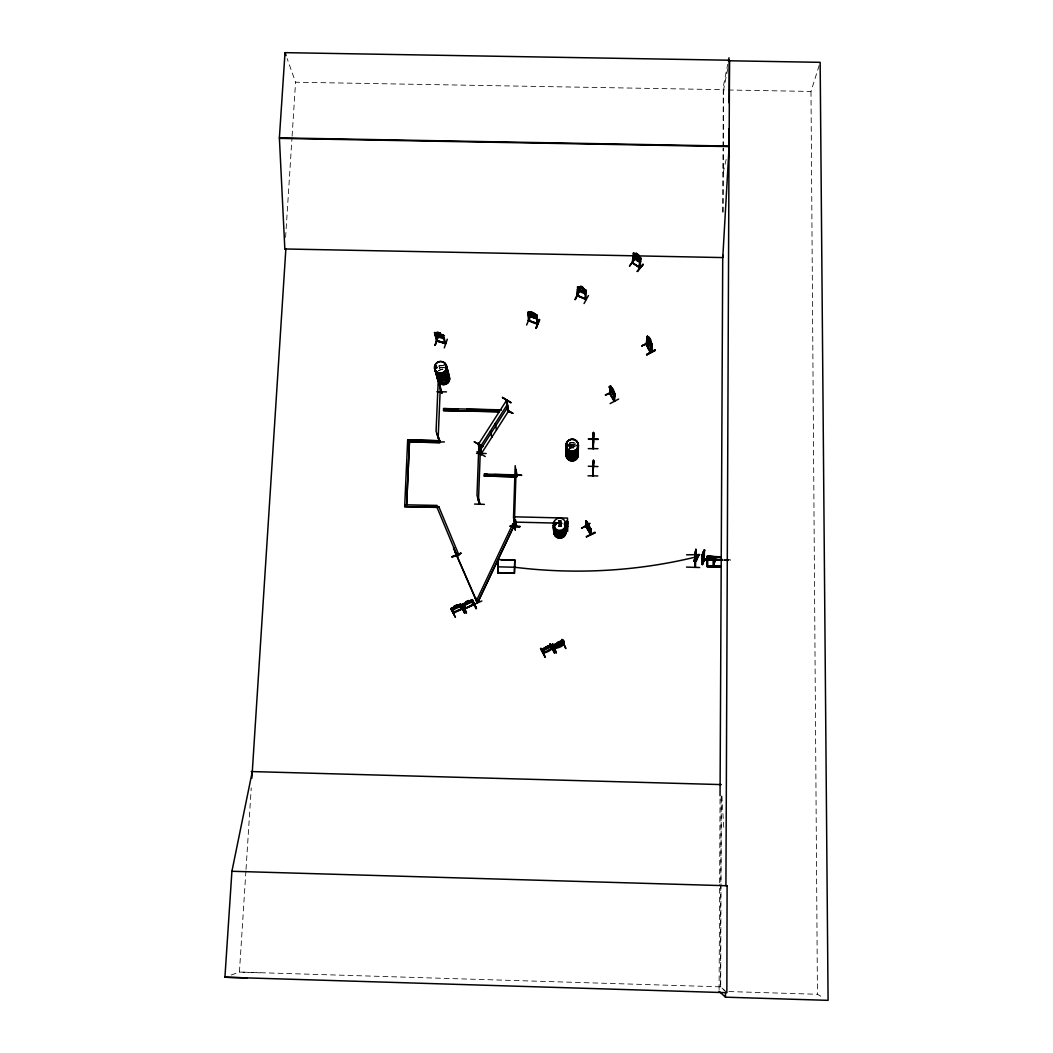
<?xml version="1.0" encoding="UTF-8"?>
<svg xmlns="http://www.w3.org/2000/svg" width="1053" height="1053" viewBox="0 0 1053 1053"><rect width="100%" height="100%" fill="white"/><g stroke="black" fill="none" stroke-linecap="round" stroke-linejoin="round"><path stroke-width="0.75" stroke-dasharray="5 3.75" d="M721.239 796.094L720.686 986.845L724.951 990.636M722.911 211.929L723.082 148.368M723.095 146.736L723.266 86.794L727.741 64.233M730.229 560.499L730.387 559.722L723.898 559.564M723.74 560.341L730.242 560.459L730.387 559.669M719.094 989.609L719.607 884.441M719.62 882.796L720.055 795.699M722.95 212.311L723.319 148.262M723.279 146.854L723.608 89.689L295.564 82.213L287.127 58.56M726.86 992.689L720.291 986.832L721.213 796.094M442.418 367.339L444.024 367.523M572.319 444.182L575.425 445.011A6.094 5.91 -0.5 0 0 569.252 444.985A6.081 5.897 -0.5 0 1 575.333 445.274A6.134 5.949 -0.5 0 0 569.239 445.011A6.107 5.923 -0.5 0 1 575.346 445.261M285.587 237.412L291.997 137.759M292.102 136.127L295.564 82.213M245.915 871.002L239.426 972.064L226.764 976.579M246.02 869.37L251.246 787.881M727.781 68.814L723.556 89.913L810.994 91.44L819.668 63.864M723.148 172.876L726.623 157.331M438.522 370.774L442.918 369.129A6.107 5.857 -12.7 0 0 438.535 370.774M569.173 443.181L572.332 442.444L575.438 443.326A6.134 5.949 -0.5 0 0 569.239 443.181M569.186 444.866L573.938 444.366M569.186 446.433L572.319 445.695L575.412 446.577A6.081 5.91 -0.4 0 0 569.252 446.433M438.785 366.036L443.497 365.549A6.16 5.897 -12.6 0 0 438.825 366.154A6.068 5.805 -12.6 0 1 443.418 365.523M439.298 367.931L443.997 367.444M558.287 522.222L561.539 522.301M558.327 523.512L561.578 523.578A6.147 6.028 -1.7 0 0 558.366 523.538A6.239 6.121 -1.7 0 1 561.565 523.683M558.393 524.934L561.618 525.013A6.121 6.002 -1.7 0 0 558.419 524.96A6.213 6.094 -1.7 0 1 561.618 525.105M558.432 526.224L561.657 526.303M442.431 367.286L439.325 368.01A6.015 5.765 -12.6 0 1 443.932 367.523A6.028 5.778 -12.6 0 0 439.377 368.102M570.713 444.327L572.319 444.155M572.319 447.446L569.199 448.183A6.16 5.976 -0.4 0 1 573.898 447.709L569.252 448.209A6.055 5.884 -0.4 0 1 573.872 447.696M557.708 523.13L562.644 523.249M723.753 559.801L730.242 559.999M723.898 560.025L730.387 560.209M720.291 986.832L239.426 972.064L260.183 972.84M728.913 991.557L817.444 994.282L824.091 998.073M573.898 445.972L575.399 446.59M721.924 796.002L723.898 830.264M810.994 91.44L817.444 994.282M558.261 521.117A6.186 6.068 -1.7 0 1 561.473 521.196M558.314 522.341A6.16 6.042 -1.7 0 1 561.499 522.42A6.186 6.068 -1.7 0 0 558.314 522.301A6.186 6.068 -1.7 0 1 561.512 522.446M558.327 522.472A6.147 6.042 -1.7 0 1 561.499 522.551M558.419 525.21A6.121 6.002 -1.7 0 1 561.591 525.276M561.618 526.461A6.094 5.976 -1.6 0 0 558.472 526.395A6.121 6.002 -1.6 0 1 561.631 526.395M558.366 523.775A6.147 6.028 -1.7 0 1 561.552 523.854M558.34 523.525A6.239 6.121 -1.7 0 1 561.565 523.604M438.574 370.722A6.015 5.765 -12.7 0 1 442.879 369.129M569.239 443.471A6.134 5.949 -0.5 0 1 575.372 443.616M570.713 442.721A6.226 6.042 -0.5 0 1 575.425 443.431M569.265 448.46A6.055 5.884 -0.4 0 1 573.872 447.986M569.225 448.288A6.147 5.976 -0.4 0 1 573.898 447.788M569.212 446.551A6.173 6.002 -0.4 0 1 575.386 446.683M569.265 446.722A6.081 5.91 -0.4 0 1 575.333 446.867M559.867 520.669L558.235 520.84A6.292 6.173 -1.7 0 1 561.486 520.945L559.867 520.708"/><path stroke-width="1.5" d="M434.731 442.181L444.379 441.905M592.944 469.243L592.944 468.269M593.379 435.389L593.379 434.099M729.202 102.878L729.374 60.784L820.155 62.324L828.079 1000.35L725.464 997.178L725.478 992.268M725.925 885.691L729.097 128.782M637.368 255.879L722.779 257.577L729.137 146.077L729.492 60.218L285.021 52.65L279.387 137.851L284.837 248.969L634.077 255.813M727.096 885.718L726.86 992.689L224.921 977.223L231.91 871.279L252.299 771.573M474.613 504.071L484.367 504.374M715.079 558.682L713.987 561.433L715.119 558.722L715.619 559.235L713.987 562.513L715.579 560.288M715.619 559.788L714.539 562.526M702.799 559.538L715.803 559.801M707.55 556.129L707.484 566.369L707.366 556.089L720.318 557.287L707.168 556.958L720.463 556.998L707.313 556.181L707.103 566.659L720.265 566.935L720.41 566.211L707.247 565.882M720.265 566.935L720.41 566.159M720.055 795.699L722.74 255.05M575.346 299.671L579.387 291.51M698.521 554.892L698.521 555.721L696.494 555.734L696.507 554.786L698.6 554.826M699.653 567.514L686.53 567.093M702.14 554.865C707.892 540.873 701.706 560.551 702.812 554.444L702.088 554.826L702.562 564.579L702.193 563.105M702.259 554.431L702.114 564.526L704.641 558.932L702.614 563.408M702.746 559.775L702.759 558.959L703.641 559.472M704.049 550.443C702.469 552.035 702.601 565.882 703.983 559.959M704.22 553.496L704.378 552.772L703.496 559.419L704.167 552.483L703.786 555.484M704.207 559.893L704.22 558.932M703.286 561.618C705.207 559.604 703.825 548.837 704.128 551.219L704.654 551.14M704.233 551.14L704.246 550.179M704.641 558.932L702.522 564.526L702.812 554.444M593.313 460.082L592.957 467.19M598.104 439.417L588.43 439.259M686.609 554.813L699.745 554.589M696.27 560.973L694.348 560.933L694.361 560.117L696.283 560.17L696.217 561.341L694.164 561.288L694.296 560.051L696.349 560.104L696.336 561.052L694.282 560.999M694.875 566.764L694.835 566.856C697.415 517.313 693.769 592.642 695.862 549.495M694.993 561.736L695.085 551.917L696.072 549.495M695.52 554.905L695.375 566.869L695.506 556.405M694.164 561.288L696.638 554.47L694.177 560.341L696.23 560.393M510.218 526.263L519.985 526.855L510.205 526.039M578.163 296.117L578.347 295.445L577.439 295.893C576.109 294.142 579.005 285.06 577.597 286.732M593.497 437.587L593.405 433.125L593.287 443.932M593.458 438.39L592.865 448.288M577.307 295.735L577.636 286.64M578.031 296.156L577.636 286.929M578.255 296.156L578.373 290.128M588.443 438.759L598.117 438.917M588.285 448.644L597.972 448.696M592.905 448.525L593.365 447.709M593.05 439.351L593.036 440.18L593.55 439.298M593.168 461.754L593.01 465.334M593.497 439.127L593.379 448.631M593.392 448.525L593.418 447.643M592.865 448.525L593.313 441.418M593.774 433.81L593.444 432.954L593.326 440.417M583.204 287.68L584.52 291.826L583.072 292.036L579.005 289.364L579.032 287.377L580.466 287.653L580.427 286.416L583.309 287.693C583.678 290.483 582.836 285.179 580.387 286.508L580.414 287.482M593.313 440.141L593.339 438.311M566.659 521.301L567.541 521.656L566.659 521.301C564.369 528.803 569.278 526.79 566.751 526.25M567.62 531.462L567.87 521.84M588.258 466.242L597.959 466.571M597.775 475.93L588.048 475.838M592.642 475.719L592.773 474.745M593.129 463.333L592.734 475.917L593.629 460.49L593.076 475.917L593.076 469.875M593.115 475.798L593.326 466.492M593.326 467.098L593.629 460.49M593.3 435.6L593.313 437.627M516.444 525.408L515.509 520.064L514.075 520.077L515.325 526.105M514.404 520.959L514.43 520.077C516.773 527.474 515.286 526.934 514.075 520.077M514.614 520.05L515.509 520.064M516.036 470.296L515.707 469.414L516.852 476.009M514.97 522.196L515.272 530.199L515.43 522.104M516.418 475.903L516.536 475.14L516.51 476.18M516.246 524.973L516.47 525.592L515.47 525.052M516.944 475.39L516.878 476.219L516.51 475.456M521.59 475.351L511.876 475.008L521.577 475.179M585.376 290.378L586.166 290.733L585.376 290.378L585.073 299.302L585.889 299.565M584.941 299.197L586.034 299.276L585.047 298.907M585.929 299.197L586.139 290.417L583.178 288.759M593.023 467.848L593.076 466.031M514.417 573.319L514.785 559.999L498.148 559.604L497.7 572.648L514.417 573.319L514.785 559.999M477.93 497.766L479.734 504.058M480.129 447.433L481.168 454.633L478.523 443.932L479.023 442.826L481.55 454.62L481.142 453.79M479.326 502.992L479.339 504.242L476.996 495.213L478.918 443.537L481.497 454.291M479.655 503.097L479.681 503.861M479.628 504.058L479.378 503.281M481.168 454.541L481.155 453.619L481.55 454.317M593.339 436.35L593.537 434.455M514.456 521.406L516.049 471.77M516.668 476.904L484.301 475.969L516.668 476.904L516.694 474.877M581.598 528.29L589.983 523.341L581.611 528.224M497.766 572.911L498.148 559.604M439.825 440.917L437.39 434.376L439.785 441.733L439.443 440.812M437.693 435.231L437.719 434.376M439.838 384.898L441.799 392.98L441.839 392.058M439.364 440.483L439.706 441.404M441.865 392.795L441.325 391.887M439.693 440.588L439.72 441.339M441.51 392.045L441.799 392.98M441.812 392.887L441.852 391.795M436.89 391.729L446.459 391.887M484.341 476.14L484.367 474.126L515.075 474.837M593.142 463.939L593.3 462.201M478.47 500.82L480.352 449.907M438.166 437.772L440.299 387.728M409.288 441.931L439.799 442.615L439.364 440.588M499.385 411.828L443.55 410.591L443.563 408.564L501.057 409.841M590.812 534.384L585.837 526.171M586.073 522.538L586.152 520.827M586.495 521.84L586.363 520.906L586.205 527.079L586.126 525.908M404.668 506.664L438.811 506.704L437.061 507.428L404.668 506.664L407.682 439.864L439.746 440.694M595.195 532.686L586.337 536.819L595.182 532.66M586.376 536.78L594.932 532.107M477.075 601.908L475.535 597.88L477.075 602.842M593.51 433.204L593.392 432.428L593.076 439.219M593.089 440.272L593.51 432.428M593.787 432.954L592.865 447.867L593.655 441.418M456.41 555.3L456.686 556.208M589.259 526.118L586.85 522.275L589.812 528.896L589.246 525.408M486.183 453.501L476.509 453.33M592.918 467.506L593.602 461.359M593.129 474.995L593.089 469.006M551.219 648.595L550.864 645.568C557.84 648.398 541.518 655.045 544.032 652.031M590.733 534.345L590.615 528.514L589.97 533.884L590.746 534.161M590.457 533.437L590.615 528.514M590.299 534.463L590.759 529.067L586.613 521.393M590.615 530.896L590.154 527.974M251.878 778.101L285.863 248.877L284.85 248.85M462.425 608.924L461.306 608.937M472.915 604.764C477.601 603.145 461.201 610.622 465.939 608.015M703.983 560.064L704.194 558.722M605.567 395.244L612.609 391.742M611.872 388.294L611.082 387.228L611.635 390.953L613.873 394.138L613.517 389.952L610.358 385.714L610.029 393.783M614.123 400.232L614.518 401.298L609.977 393.217L610.227 390.347M610.213 388.188L610.411 385.819M614.083 401.311L614.939 393.888L610.582 386.056L610.003 394.046L614.531 400.838M609.95 392.874L610.148 394.191L610.635 391.097M610.135 403.575L618.611 399.048M611.846 388.583L613.122 392.782L613.267 391.124M612.162 388.294L613.109 389.636M508.573 411.223L508.165 412.171M481.313 454.198L479.352 443.234M613.715 400.759L614.715 393.427L614.518 401.298M613.754 400.627L614.715 393.427M614.57 396.191L614.794 393.861L613.386 390.781M634.669 258.683L629.589 266.054M505.966 401.127L506.519 399.969L508.52 411.618L506.809 400.14L505.966 401.127L506.809 400.14M632.208 262.776L633.169 262.592M639.737 267.62L632.248 262.855L633.432 253.181M632.353 262.881L632.524 262.21M633.932 254.234C633.366 251.483 633.788 262.276 632.985 263.329M479.641 448.499C476.733 445.05 480.55 441.352 478.549 443.984M703.325 555.26L704.036 552.062L704.115 553.496L704.496 552.772M635.064 258.972L629.497 266.159M636.17 253.418L635.959 254.444M635.986 254.629L634.656 254.128L634.433 256.221L638 259.604L639.382 259.591L639.619 257.498L638.381 256.248L638.658 255.063L636.078 253.312L638.658 255.063M643.186 264.474L637.262 271.477L643.186 264.5M639.066 267.383C638.131 265.646 641.896 257.182 640.185 258.485M639.474 267.172L640.027 267.62M639.737 267.896L641.053 258.34L638.447 256.169M642.83 264.224L637.262 271.477M646.581 343.976C645.384 344.384 647.95 346.542 650.662 352.347M649.017 338.408C645.068 331.116 647.845 346.727 650.899 346.634L651.57 346.608M646.068 344.489L647.384 335.946M646.489 345.16L647.569 336.341L646.542 344.252M646.608 354.44L655.032 349.951L646.858 354.861M647.832 339.263L650.793 344.449L650.662 340.001L649.122 337.302L648.924 338.447L648.108 337.434M649.306 338.079L650.227 339.698M651.412 343.778C652.386 342.975 650.557 351.978 650.122 351.491M651.715 343.62L650.557 351.347M650.451 340.922L651.991 344.002C654.045 368.695 640.119 328.839 650.951 352.202M577.492 444.906L576.86 445.669M577.728 445.05L577.676 445.735A6.226 6.042 -0.5 0 1 572.845 454.606A6.226 6.042 -0.5 0 1 566.211 446.893M577.794 450.447L577.518 450.881A6.068 5.897 -0.4 0 1 575.952 458.226A6.068 5.897 -0.4 0 1 568.159 458.055A6.147 5.976 -0.4 0 1 566.909 450.421L566.922 450.118M566.711 445.643L566.935 444.537M555.708 524.578C553.365 526.671 554.115 521.288 555.879 523.907M554.497 524.539C553.457 523.157 555.523 526.013 555.589 523.92M567.08 444.642L567.027 445.472M554.273 527.961L554.444 528.869M567.962 445.537L567.198 445.669L568.133 444.8M555.602 524.828L555.839 524.131M568.37 445.682L568.33 444.748M445.248 367.826L445.972 367.523M445.998 367.484L445.287 367.773M435.56 368.142L435.481 367.365M435.402 367.089L436.192 367.918L436.245 366.668M728.373 61.008L729.018 57.797M563.71 644.199L562.671 644.318M550.837 646.884C548.968 646.213 543.137 652.926 542.558 649.069C545.27 647.108 555.471 641.738 551.074 648.78M562.631 641.027L562.868 644.778L562.631 641.027L563.447 640.645C568.659 648.845 540.821 651.004 563.434 643.844M552.088 648.437C549.482 647.727 541.4 657.309 543.559 648.99L542.743 649.372L543.361 652.821M543.559 648.99L544.138 652.426M462.201 608.858L461.451 608.884M461.28 609.016L459.621 605.067L460.451 604.685M464.86 608.305L466.005 608.16L464.083 603.961L463.254 604.343L465.229 608.621M472.771 604.461L465.939 608.068M476.956 451.737L485.236 456.528M464.886 612.912L460.793 604.053L464.899 612.912L460.266 604.211L462.28 609.042L453.58 613.083L454.317 612.556L452.342 608.45L451.513 608.845M436.85 340.435L437.627 340.988M443.458 335.315L434.507 332.669L435.455 332.537M442.905 335.262L443.734 335.499L442.905 335.262L444.827 343.502M443.405 338.632L444.234 337.868L443.405 338.632L436.403 336.447M444.603 343.199L444.748 343.423M436.705 340.882L445.748 343.344L436.547 340.79M447.314 339.198L444.287 347.885M435.468 333.393L434.744 332.84L437.548 341.356M435.192 335.302L436.442 336.539L435.323 335.223M435.1 345.173L438.087 336.341M435.179 345.226L438.153 336.512L435.139 345.068M440.207 333.103L437.206 332.116L437.535 333.261L436.113 333.143L436.587 334.986L438.298 336.21L442.405 336.71L440.233 333.011M508.691 410.92L512.824 413.289L508.257 411.012L507.704 412.065L508.244 411.341M508.481 411.368L508.086 411.973M528.027 312.175L533.91 312.767L534.121 317.953M529.738 320.836L528.803 321.152L528.119 312.228L528.948 312.136M529.238 316.229L536.214 318.546L529.238 316.229L528.343 314.939L529.277 316.308M535.872 314.465C539.689 316.545 530.738 312.03 535.358 314.729L535.49 316.637L531.278 316.032L529.725 314.715L529.58 312.82L531.054 312.965M536.991 315.15L537.399 323.995L536.174 315.558L537.109 315.531L537.583 323.732M537.109 315.531L536.174 315.558M536.701 323.087C539.149 326.456 515.509 314.36 537.504 323.982M536.056 328.154L539.254 319.414L536.043 327.996M539.755 319.73L536.174 328.181L539.347 319.585M526.632 324.969L530.199 316.505M528.211 312.544L528.659 321.06M506.032 400.93L506.809 400.522M479.326 443.142L478.839 444.155M650.951 351.834L646.489 344.278M609.687 393.361L614.215 401.456M695.77 555.207L696.573 555.221M696.151 560.459L698.731 554.523L698.587 555.787L696.573 555.668M696.151 561.262L698.718 555.484L696.625 555.431M704.154 550.337L703.207 553.562L703.391 561.618M704.154 550.456L703.351 551.93M702.14 555.813L704.668 550.179M702.799 558.998L722.266 560.012M554.365 523.973L554.352 523.723A6.292 6.173 -1.7 0 1 555.379 522.393M553.773 525.302A6.2 6.081 -1.7 0 0 560.367 533.068A6.292 6.173 -1.7 0 0 565.237 523.907L564.54 524.828M566.29 446.722A6.147 5.963 -0.5 0 0 572.832 454.33A6.147 5.963 -0.5 0 0 577.57 445.537L577.86 445.287M567.238 445.682L566.975 444.774M568.054 445.498L567.896 444.563M512.693 524.091L476.298 601.052L478.036 601.855L514.443 525.026L512.693 524.091L514.443 525.026M514.417 524.868L478.036 601.855M707.103 566.659L720.265 566.475M436.903 367.576L436.034 368.274L435.179 367.313M446.182 367.839L445.274 367.313M714.013 557.129L714.105 566.001M715.632 558.695L714.539 561.986M715.75 560.393L702.575 559.985M586.139 290.417L585.139 289.588M585.007 293.958L585.968 293.208M586.021 293.353L584.941 293.892M588.443 295.524L584.06 303.54M577.465 289.536L578.4 290.97L585.06 293.866M574.912 299.46L578.953 291.286M477.391 602.698L453.514 547.784L456.857 556.353M720.318 556.747L707.182 556.458M456.449 555.51L457.068 555.958M457.16 556.076C455.686 554.286 460.898 556.155 457.12 555.813M502.571 397.455L510.863 402.694M507.743 412.144L507.27 404.457L507.994 412.065M480.958 453.672L481.432 452.987M508.151 411.407L512.824 413.289M478.733 443.787L506.651 400.166M479.72 447.736L507.362 404.51M480.181 450.157L507.651 407.182M481.116 453.988L508.336 411.394M482.853 446.498L474.153 441.76L482.787 446.459M479.984 450.039L480.747 449.486L480.273 450.21M507.283 407.959L506.322 400.943M586.639 521.446L586.008 520.774L586.126 526.776M641.053 258.34L633.287 253.181L634.248 253.325M640.645 261.407L639.579 261.842M639.092 267.159L639.197 267.528M632.971 256.195L633.774 257.774C647.042 265.738 634.604 261.249 633.037 256.116M460.016 606.554L460.806 605.62L451.961 609.726M464.886 605.37L463.557 605.304L471.757 602.066L472.349 599.644L476.456 608.489L471.862 599.762L472.428 601.289M464.781 605.317L472.534 601.25M436.705 368.024L436.916 367.142M516.339 525.408L515.378 525.434L514.075 516.812L567.514 518.089L567.501 526.921M550.706 646.818L551.561 644.857M562.407 642.304L563.394 640.408L554.391 644.633L554.878 648.53M536.714 323.389L537.714 323.719M551.193 648.806L552.114 648.714M454.001 612.122L453.33 612.649L462.28 608.555M555.26 524.697L554.773 523.473M536.095 318.585L537.162 317.874M585.942 299.236L577.307 295.419L585.086 298.631M435.429 366.707L436.35 366.497M451.21 608.502L452.211 607.831L451.276 608.595M464.057 603.422L463.03 604.093L471.968 599.828L475.956 608.713M436.837 340.659L434.639 332.603M445.656 343.699L436.626 341.067L434.534 332.564M550.64 645.252L542.558 649.069L543.243 652.965M555.602 645.621L554.431 645.634L555.444 643.988M536.793 323.126L537.701 323.429M545.651 647.49L544.256 649.082L548.587 647.398L549.969 645.607L548.455 646.173M450.842 608.673L455.422 617.321L450.842 608.687M462.754 604.093L466.479 613.122L462.82 604.053M586.482 523.96L590.049 530.567M589.298 525.473L587.679 522.828M591.049 529.29L590.312 528.672M540.571 648.543L545.283 657.296L540.558 648.556M541.031 648.266L545.217 657.309M651.991 344.002L647.569 336.341M646.674 354.532L655.045 349.965M646.845 354.835L655.256 350.531M610.464 389.873C621.02 409.393 604.211 376.579 610.503 389.913M605.304 394.941L612.622 391.598M615.136 394.177L614.425 393.585M647.687 337.236L646.858 344.555M650.662 340.001L649.03 337.342M649.003 342.765L641.764 345.924L648.78 342.33M649.03 342.607L641.764 345.911M550.114 644.067L554.773 652.834L550.179 644.041M560.235 641.632L561.749 641.066L560.301 642.883L555.997 644.554L557.458 642.62L560.341 641.567M542.887 649.688L543.717 649.306M551.838 645.489L551.009 645.884L551.219 649.096M555.339 644.449C553.812 643.988 557.642 648.135 554.865 648.411M562.776 641.343L563.447 640.645M555.536 645.66L562.486 642.291L563.289 640.461M554.773 648.135L563.618 643.817M561.618 639.579L565.856 648.595L562.105 639.421M453.922 606.436C462.32 603.856 451.053 605.396 454.751 607.963L457.542 606.66L456.923 605.041M452.25 607.923L460.214 604.317L460.74 605.765M465.702 601.934L468.743 600.631L465.702 601.934L464.978 604.172L470.744 601.5L470.375 600.565L468.809 601.105M451.658 609.147L452.342 608.45M460.595 605.001L459.621 605.067M473.008 604.725L471.362 600.579L472.178 600.197L473.968 604.501L465.005 608.621L463.083 603.961M463.399 604.659L464.083 603.961M472.323 600.513L471.362 600.579M453.106 609.779L460.148 606.633M454.106 612.096L461.24 608.924M472.981 604.422L473.626 604.185M475.89 598.696L475.206 598.025M472.797 604.988L481.84 600.973M454.975 550.601L457.173 556.208M461.082 553.325L451.882 556.8L461.017 553.167L458.187 554.602M452.053 557.195L456.739 555.234M554.734 652.847L550.535 643.87M464.386 613.057L460.358 604.238M476.404 608.489L472.336 599.644M554.773 523.42L554.418 523.828A6.2 6.081 -1.7 0 1 555.444 522.604M564.948 524.894L564.382 524.591M567.975 445.932L567.08 445.906M224.921 977.223L246.994 977.895M457.055 605.593L458.621 605.067L459.042 605.975L453.264 608.66L452.829 607.752L454.146 606.923M563.526 643.804L563.605 640.961M555.444 647.713L555.484 644.765M453.382 612.899L451.289 608.384M562.434 640.711L563.342 640.316M550.601 645.292L551.614 644.949M470.954 600.223L472.007 599.92M459.24 604.685L460.266 604.409M566.685 526.224L567.501 526.434M554.536 645.581L555.563 645.515M650.78 346.595L651.517 346.503M451.908 609.884L453.224 609.832M593.405 441.812L593.102 439.43L592.931 448.367M279.387 137.851L729.137 146.077M279.598 138.377L729.018 146.591M510.218 526.21L519.998 526.316M458.397 409.104L443.563 408.564M466.611 409.288L501.096 410.065M499.346 411.618L443.55 410.591M435.06 440.694L407.682 439.864M593.036 468.151L593.102 469.533M487.644 474.376L484.367 474.126M494.107 474.534L515.101 475.021M514.97 522.104L554.418 523.051M564.29 523.288L567.58 523.367M702.799 555.523L702.627 555.918M702.759 559.09L722.279 559.472M702.667 559.288L722.134 559.801M702.667 559.827L722.121 560.262M501.241 559.933L514.825 560.262M707.234 566.343L720.41 566.698M497.885 566.83L514.535 567.238A454.817 401.601 8.6 0 0 695.151 557.155M497.7 572.648L514.364 573.069M251.206 771.546L721.266 784.59M231.91 871.279L727.294 885.757M445.511 343.462L443.589 335.236L442.405 334.591M613.991 396.139L614.715 396.244M528.869 320.415L529.646 320.717M576.912 445.616L577.57 445.814A6.147 5.963 -0.5 0 1 573.622 454.488A6.147 5.963 -0.5 0 1 566.04 448.552M554.734 524.71L555.128 523.433M590.325 533.397L590.746 534.055M577.649 295.169L578.242 295.445M437.653 340.724L445.603 343.081M528.909 312.228L535.872 314.531M531.081 313.307L533.871 314.242M531.212 315.216L534.003 316.137M528.093 312.846L528.922 313.123L529.567 321.376L529.027 312.82M537.583 323.35L528.632 320.704M580.506 287.561L578.413 286.706L585.047 289.693M585.797 299.526L577.465 295.854M590.009 530.475L590.72 530.844M634.143 253.339L636.038 254.55M632.353 262.592L639.763 267.58M632.3 262.789L639.842 267.91M719.081 991.255L725.464 997.178M647.371 340.395L650.872 346.542M585.797 526.197L590.43 534.503M404.76 504.808L437.074 505.414L437.061 507.428L457.213 555.918M703.799 555.55L703.549 559.38L703.312 558.274M550.048 644.041L554.339 653.018M455.37 552.601L476.167 600.421M465.808 601.908L466.466 603.487L469.243 602.184L468.703 600.539M438.746 506.546L459.029 555.326M407.682 441.891L439.799 442.615M475.535 597.88L477.035 601.895M285.021 52.65L286.074 55.612M437.39 434.376L439.338 440.917M439.404 441.76L436.074 431.217L438.245 380.423L441.378 392.782M435.981 334.67L437.627 341.317M478.273 497.779L479.76 503.4M490.54 430.809L491.777 437.311M514.878 526.171L513.509 517.721L515.18 465.716L516.549 476.311M495.292 423.372L496.463 429.979M516.049 469.427L516.957 475.469M545.599 647.082L545.757 648.385L548.547 647.068L548.495 646.266M546.099 646.911L547.915 646.068M551.469 644.91L551.561 646.002M554.444 644.489L554.483 645.739M530.909 311.78L531.357 317.032M557.406 642.527L557.498 643.857L560.288 642.554L560.314 641.145M557.919 642.356L559.722 641.514M593.221 440.707L593.234 441.628M565.171 525.434A6.16 6.055 -1.7 0 1 562.71 533.647A6.186 6.068 -1.7 0 1 554.312 531.12A6.186 6.068 -1.7 0 1 556.8 522.933A6.186 6.068 -1.7 0 0 554.312 531.12A6.186 6.068 -1.7 0 0 562.723 533.595A6.186 6.068 -1.7 0 0 565.198 525.355A6.186 6.068 -1.7 0 1 562.71 533.529A6.16 6.055 -1.7 0 1 554.339 531.239A6.16 6.055 -1.7 0 1 556.813 523.025M556.8 522.88A6.186 6.068 -1.7 0 0 554.326 531.107A6.186 6.068 -1.7 0 0 562.71 533.529A6.186 6.068 -1.7 0 0 565.198 525.302M565.158 524.104A6.2 6.081 -1.7 0 1 560.367 533.068A6.292 6.173 -1.7 0 1 553.681 525.118M565.132 522.406A6.239 6.121 -1.7 0 1 561.117 531.291A6.239 6.121 -1.7 0 1 553.43 525.184M553.681 523.617A6.239 6.121 -1.7 0 1 554.339 522.156A6.318 6.2 -1.7 0 0 553.602 523.749M565.132 522.657A6.226 6.107 -1.7 0 1 561.117 531.528A6.226 6.107 -1.7 0 1 553.444 525.434M553.694 523.854A6.226 6.107 -1.7 0 1 554.352 522.393M565.211 522.525A6.318 6.2 -1.7 0 1 561.144 531.528A6.318 6.2 -1.7 0 1 553.351 525.342M565.974 531.173A6.134 6.015 -1.7 0 1 558.116 536.806A6.134 6.015 -1.7 0 1 554.628 527.895M554.681 529.027A6.121 6.002 -1.6 0 0 558.946 538.083A6.121 6.002 -1.6 0 0 565.843 530.738A6.121 6.002 -1.6 0 1 558.946 538.122A6.121 6.002 -1.6 0 1 554.681 529.067M554.549 526.25A6.16 6.042 -1.7 0 0 558.84 535.372A6.16 6.042 -1.7 0 0 565.79 527.974A6.239 6.121 -1.7 0 1 558.827 535.529A6.239 6.121 -1.7 0 1 554.483 526.289A6.239 6.121 -1.7 0 0 558.827 535.608A6.239 6.121 -1.7 0 0 565.869 528.106M565.895 529.514A6.213 6.094 -1.7 0 1 558.88 536.977A6.213 6.094 -1.7 0 1 554.549 527.777M565.974 530.949A6.134 6.015 -1.7 0 1 558.103 536.569A6.134 6.015 -1.7 0 1 554.615 527.658M565.961 529.777A6.16 6.042 -1.7 0 1 558.064 535.424A6.16 6.042 -1.7 0 1 554.562 526.487M446.577 369.05A6.042 5.792 -12.6 0 1 446.933 376.5A6.042 5.792 -12.6 0 1 439.377 378.264A6.042 5.792 -12.6 0 1 436.39 371.433A6.068 5.805 -12.6 0 0 439.391 378.396A6.068 5.805 -12.6 0 0 446.985 376.632A6.068 5.805 -12.6 0 0 446.617 369.155M435.916 365.996A6.107 5.844 -12.6 0 0 437.811 374.052A6.107 5.844 -12.6 0 0 446.209 372.091A6.107 5.844 -12.6 0 0 444.327 364.035A6.186 5.923 -12.6 0 1 446.314 372.249A6.186 5.923 -12.6 0 1 437.798 374.236A6.186 5.923 -12.6 0 1 435.889 366.075M445.63 365.352A6.094 5.844 -12.6 0 1 445.656 373.249A6.094 5.844 -12.6 0 1 437.469 374.118A6.094 5.844 -12.6 0 1 436.021 366.352M444.432 364.193A6.186 5.923 -12.6 0 1 446.34 372.354A6.186 5.923 -12.6 0 1 437.824 374.341A6.186 5.923 -12.6 0 1 435.916 366.181M446.077 367.076A6.081 5.818 -12.6 0 1 443.708 376.553A6.081 5.818 -12.6 0 1 435.56 370.985M446.196 367.26A6.16 5.897 -12.6 0 1 443.8 376.856A6.16 5.897 -12.6 0 1 435.534 371.209M447.696 373.104A6.081 5.831 -12.7 0 1 448.065 380.607A6.081 5.831 -12.7 0 1 440.444 382.384A6.081 5.831 -12.7 0 1 437.443 375.5A6.081 5.831 -12.7 0 0 440.417 382.292A6.081 5.831 -12.7 0 0 448.038 380.502A6.081 5.831 -12.7 0 0 447.67 372.999M447.064 370.906A6.028 5.778 -12.7 0 1 444.708 380.304A6.028 5.778 -12.7 0 1 436.626 374.776M448.486 374.157A6.002 5.752 -12.7 0 1 443.721 382.66A6.002 5.752 -12.7 0 1 437.456 375.302M447.156 370.959A6.107 5.857 -12.7 0 1 444.774 380.502A6.107 5.857 -12.7 0 1 436.574 374.881M448.065 374.868A5.963 5.726 -12.7 0 1 445.748 384.174A5.963 5.726 -12.7 0 1 437.732 378.698A5.989 5.739 -12.7 0 0 445.788 384.306A5.989 5.739 -12.7 0 0 448.117 374.96M577.597 443.761A6.173 5.989 -0.5 0 1 573.635 452.461A6.173 5.989 -0.5 0 1 566.014 446.498M566.264 444.945A6.173 5.989 -0.5 0 1 566.922 443.524M577.597 444.063A6.173 5.989 -0.5 0 1 573.635 452.751A6.173 5.989 -0.5 0 1 566.014 446.788M566.264 445.248A6.173 5.989 -0.5 0 1 566.922 443.826M577.676 443.918A6.252 6.068 -0.5 0 1 573.661 452.737A6.252 6.068 -0.5 0 1 565.935 446.683M566.185 445.116A6.252 6.068 -0.5 0 1 566.843 443.668M566.988 450.552A6.068 5.897 -0.4 0 0 568.159 458.055A6.147 5.976 -0.4 0 0 576.004 458.2A6.147 5.976 -0.4 0 0 577.57 450.658A6.16 5.976 -0.4 0 1 576.004 458.108A6.16 5.976 -0.4 0 1 568.093 457.923A6.16 5.976 -0.4 0 1 566.909 450.329A6.068 5.897 -0.4 0 0 568.146 457.765A6.068 5.897 -0.4 0 0 575.952 457.95A6.068 5.897 -0.4 0 0 577.492 450.513M577.478 452.171A6.055 5.884 -0.4 0 1 575.938 459.595A6.055 5.884 -0.4 0 1 568.159 459.411A6.055 5.884 -0.4 0 1 566.988 451.934A6.055 5.884 -0.4 0 0 568.159 459.463A6.055 5.884 -0.4 0 0 575.938 459.648A6.055 5.884 -0.4 0 0 577.478 452.224M577.518 448.775A6.094 5.923 -0.4 0 1 572.819 457.502A6.094 5.923 -0.4 0 1 566.317 449.947M577.518 449.065A6.094 5.923 -0.4 0 1 572.819 457.792A6.094 5.923 -0.4 0 1 566.33 450.236M577.597 448.933A6.173 6.002 -0.4 0 1 572.832 457.779A6.173 6.002 -0.4 0 1 566.238 450.118M713.473 557.116L713.421 566.277L713.473 557.116M580.453 288.009L580.427 289.996L583.086 291.181L583.138 289.206L580.453 288.009M580.953 286.969L582.678 288.101L580.953 286.969M409.472 441.733L406.642 504.861L409.472 441.733M587.627 523.683L589.035 527.5L587.627 523.683M635.946 254.997L635.709 257.09L638.105 258.722L638.342 256.629L635.946 254.997M636.512 253.97L638.013 255.405L636.512 253.97M648.872 338.776L648.595 340.606L650.03 343.107L650.306 341.29L648.872 338.776M502.544 397.507L510.889 402.628L502.492 397.547M480.089 446.946L479.905 447.854L480.089 446.946M586.021 522.459L586.389 523.999L586.021 522.459M552.614 643.804L556.366 653.057L552.641 643.87M439.641 333.13L437.837 332.59L439.641 333.13M440.444 334.42L437.627 333.59L438.101 335.433L440.904 336.262L440.444 334.42M533.279 312.873L531.489 312.28L533.279 312.873M556.366 529.475A6.239 6.121 -1.7 0 0 565.856 524.394A6.239 6.121 -1.7 0 0 556.629 518.879A6.239 6.121 -1.7 0 0 556.366 529.475M437.324 372.328A6.134 5.87 -12.6 0 0 446.709 367.431A6.134 5.87 -12.6 0 0 437.745 362.14A6.134 5.87 -12.6 0 0 437.324 372.328A6.134 5.87 -12.6 0 0 446.735 367.497A6.134 5.87 -12.6 0 0 437.772 362.206A6.134 5.87 -12.6 0 0 437.337 372.407M568.975 450.276A6.186 6.002 -0.5 0 0 578.373 445.287A6.186 6.002 -0.5 0 0 569.225 439.891A6.2 6.015 -0.5 0 0 568.962 450.355A6.2 6.015 -0.5 0 0 578.387 445.353A6.2 6.015 -0.5 0 0 569.212 439.93A6.186 6.002 -0.5 0 0 568.975 450.276M568.975 450.434A6.186 6.002 -0.5 0 0 578.36 445.445A6.186 6.002 -0.5 0 0 569.225 440.049A6.186 6.002 -0.5 0 0 568.975 450.434M572.832 456.146A6.134 5.949 -0.5 0 0 577.557 447.38A6.094 5.91 -0.5 0 1 572.819 456.054A6.134 5.949 -0.5 0 1 566.29 448.552A6.094 5.91 -0.5 0 0 572.819 456.054M573.609 456.081A6.107 5.923 -0.5 0 0 577.531 447.472A6.094 5.91 -0.5 0 1 573.609 456.067A6.107 5.923 -0.5 0 1 566.066 450.171A6.094 5.91 -0.5 0 0 573.609 456.067"/></g></svg>
